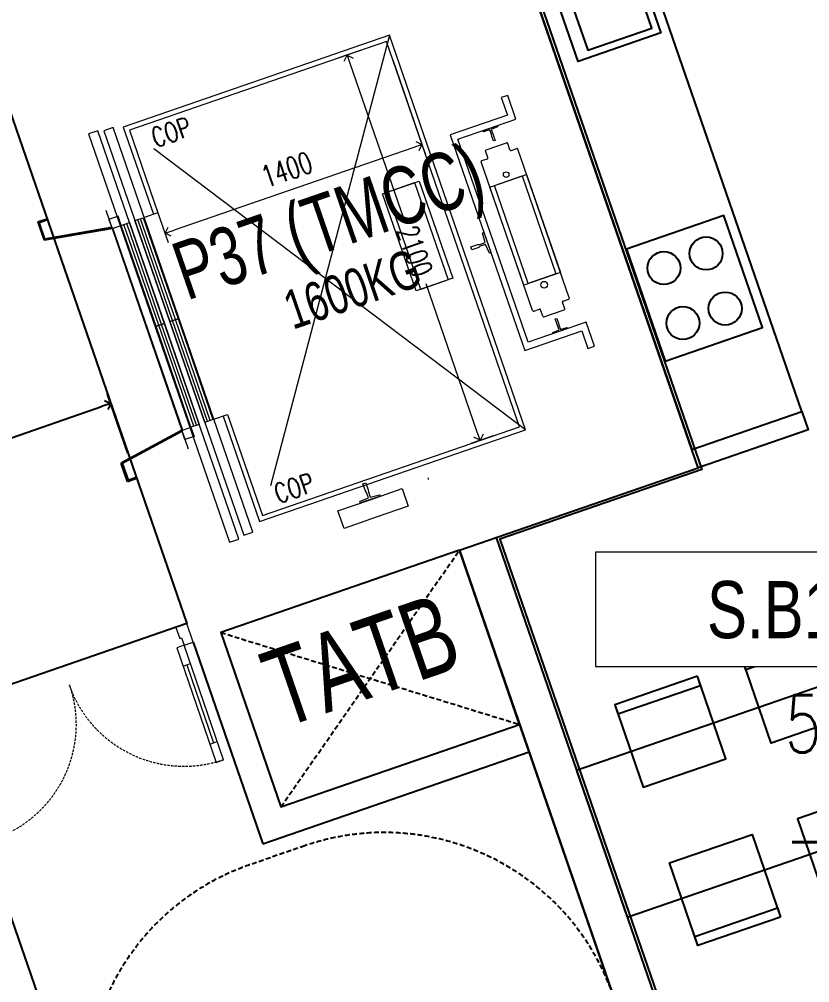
# Model space of a CAD drawing. Header units: millimetres. Extents: x -361699137 to 361252145, y -356478932 to 356523199.
# Drawn here: x 87005 to 91076, y 34015 to 38979 of the extents above; entities that cross this region are included whole.
import ezdxf
from ezdxf.enums import TextEntityAlignment as Align
from ezdxf.xclip import XClip

# ---------------------------------------------------------------- set-up
doc = ezdxf.new("R2010")
doc.units = ezdxf.units.MM
doc.header["$LTSCALE"] = 100
doc.header["$MEASUREMENT"] = 0
doc.header["$XCLIPFRAME"] = 0
doc.set_wipeout_variables(frame=1)
for name, pattern in [('Xref_ST_MBDV Cot vach 30.7.2022$0$ACAD_ISO02W100', [15, 12, -3]), ('Xref_ST_MBDV Cot vach 30.7.2022$0$HIDDEN', [0.375, 0.25, -0.125]), ('Xref_ST_MBDV Cot vach 30.7.2022$0$HIDDEN2', [0.1875, 0.125, -0.0625])]:
    doc.linetypes.add(name, pattern=pattern)
for name, color, linetype in [('A-ANNO-ROOM', 50, 'Continuous'), ('IDEA - dim', 251, 'Continuous'), ('KT-Tuong', 1, 'Continuous'), ('Xref_ST_MBDV Cot vach 30.7.2022$0$IDEA - dim', 251, 'Continuous'), ('Xref_ST_MBDV Cot vach 30.7.2022$0$KT-Khuat', 9, 'Xref_ST_MBDV Cot vach 30.7.2022$0$HIDDEN'), ('Xref_ST_MBDV Cot vach 30.7.2022$0$KT-Net manh', 139, 'Continuous'), ('Xref_ST_MBDV Cot vach 30.7.2022$0$KT-Text', 7, 'Continuous')]:
    doc.layers.add(name, color=color, linetype=linetype)
doc.layers.add('dien tich thong thuy', color=3, linetype='Continuous', plot=False)
for name, color, linetype, lineweight in [('KT-Chuviet', 255, 'Continuous', 15), ('KT-Net thay', 7, 'Continuous', 15), ('KT-Net truc', 18, 'Continuous', 15), ('Xref_ST_MBDV Cot vach 30.7.2022$0$CUA', 37, 'Continuous', 13), ('Xref_ST_MBDV Cot vach 30.7.2022$0$KT-Noi that', 36, 'Continuous', 9)]:
    doc.layers.add(name, color=color, linetype=linetype, lineweight=lineweight)
doc.styles.add('220126_HDN_HBA typical plan$0$211210_HDN_HBA_TYPICAL PLAN CORE OPT 1$0$HBA-Text', font='GOTHIC.TTF')
doc.styles.add('font unicode ccu', font='arial.ttf')
doc.styles.add('ROMANS', font='ROMANS.SHX')
doc.styles.add('Xref_ST_MBDV Cot vach 30.7.2022$0$Arial', font='arial.ttf', dxfattribs={"width": 0.7})
doc.styles.add('Xref_ST_MBDV Cot vach 30.7.2022$0$ROMANS', font='ROMANS.SHX')
doc.styles.add('Xref_ST_MBDV Cot vach 30.7.2022$0$xref.N.Cot vach tang N2$0$DIM', font='vnsimli.shx', dxfattribs={"width": 0.7})
doc.dimstyles.new('Xref_ST_MBDV Cot vach 30.7.2022$0$xref.N.Cot vach tang N2$0$CCU 1-100 A1', dxfattribs={"dimscale": 100, "dimtxt": 2.2, "dimasz": 1, "dimexe": 1, "dimexo": 0, "dimgap": 1, "dimtad": 1, "dimdec": 0, "dimdsep": 46, "dimtxsty": 'Xref_ST_MBDV Cot vach 30.7.2022$0$xref.N.Cot vach tang N2$0$DIM', "dimblk1": 'Xref_ST_MBDV Cot vach 30.7.2022$0$xref.N.Cot vach tang N2$0$_ARCHTICK', "dimblk2": 'Xref_ST_MBDV Cot vach 30.7.2022$0$xref.N.Cot vach tang N2$0$_ARCHTICK', "dimsah": 1, "dimcen": 0, "dimdle": 1, "dimclrd": 256, "dimclre": 256, "dimclrt": 31, "dimadec": 0, "dimazin": 0, "dimtfac": 1, "dimtdec": 0, "dimtix": 1, "dimtmove": 2, "dimatfit": 3, "dimldrblk": 'Xref_ST_MBDV Cot vach 30.7.2022$0$xref.N.Cot vach tang N2$0$_ARCHTICK', "dimfxl": 8, "dimtolj": 1, "dimarcsym": 0})

# ---------------------------------------------------------------- blocks, each defined once
blk = doc.blocks.new('A$C1AAC5519')
at = {"layer": 'A-ANNO-ROOM', "insert": (772.955269176513, 1216.574747113511), "char_height": 600, "attachment_point": 2, "rotation": 50.44882673977027, "style": '220126_HDN_HBA typical plan$0$211210_HDN_HBA_TYPICAL PLAN CORE OPT 1$0$HBA-Text'}
blk.add_mtext_dynamic_manual_height_columns('S.B1.', width=722857412.8743668, gutter_width=9765.624999999996, heights=[0], dxfattribs=at)
blk = doc.blocks.new('A$C418F5BC8')
at = {"layer": 'A-ANNO-ROOM', "insert": (648.1133449638728, 1090.790118377889), "char_height": 600, "attachment_point": 2, "rotation": 50.44882673977027, "style": '220126_HDN_HBA typical plan$0$211210_HDN_HBA_TYPICAL PLAN CORE OPT 1$0$HBA-Text'}
blk.add_mtext_dynamic_manual_height_columns('SL-S', width=722857412.8743668, gutter_width=9765.624999999996, heights=[0], dxfattribs=at)
blk = doc.blocks.new('A$C2A6C5140')
at = {"layer": 'A-ANNO-ROOM', "insert": (731.4497625969816, 1190.0169191678, 0.0003277973379295924), "char_height": 600, "attachment_point": 2, "rotation": 50.44882673977027, "style": '220126_HDN_HBA typical plan$0$211210_HDN_HBA_TYPICAL PLAN CORE OPT 1$0$HBA-Text'}
blk.add_mtext_dynamic_manual_height_columns('2-BR', width=722857412.8743668, gutter_width=9765.624999999996, heights=[0], dxfattribs=at)
blk = doc.blocks.new('A$C5388591E')
at = {"layer": 'A-ANNO-ROOM', "insert": (894.3001998505497, 842.1987865094561, 0.0004622000541105721), "char_height": 600, "attachment_point": 2, "rotation": 1.4064704596368105, "style": '220126_HDN_HBA typical plan$0$211210_HDN_HBA_TYPICAL PLAN CORE OPT 1$0$HBA-Text'}
blk.add_mtext_dynamic_manual_height_columns('3-BR', width=722857412.8743668, gutter_width=9765.624999999996, heights=[0], dxfattribs=at)
blk = doc.blocks.new('A$C21AF0CCA')
at = {"layer": 'A-ANNO-ROOM', "insert": (1197.56892258345, 814.6835720778872), "char_height": 600, "attachment_point": 2, "rotation": 0.10542954816276216, "style": '220126_HDN_HBA typical plan$0$211210_HDN_HBA_TYPICAL PLAN CORE OPT 1$0$HBA-Text'}
blk.add_mtext_dynamic_manual_height_columns('S.B1P.', width=722857412.8743668, gutter_width=9765.624999999996, heights=[0], dxfattribs=at)
blk = doc.blocks.new('ĂERWER')
at = {"layer": 'Xref_ST_MBDV Cot vach 30.7.2022$0$KT-Text', "extrusion": (-4.671320275014947e-09, 1.353032756844808e-08, 1), "style": 'Xref_ST_MBDV Cot vach 30.7.2022$0$Arial', "width": 0.7}
blk.add_text('P37 (TMCC)', height=299.9999999999999, rotation=19.04713795403487, dxfattribs=at).set_placement((-79424.30493565652, 37589.37588948025, 0.0008796127835292976), align=Align.CENTER)
at = {"layer": 'Xref_ST_MBDV Cot vach 30.7.2022$0$KT-Text', "extrusion": (7.272775735635848e-08, 3.960423809863326e-08, 0.9999999999999966), "style": 'Xref_ST_MBDV Cot vach 30.7.2022$0$Arial', "width": 0.7}
blk.add_text('1600KG', height=200, rotation=19.04713795403508, dxfattribs=at).set_placement((-79316.94843840112, 37288.11086610759, -0.0042560829665192), align=Align.CENTER)
blk = doc.blocks.new('Xref_ST_MBDV Cot vach 30.7.2022$0$xref.N.Cot vach tang N2$0$_Open90')
at = {"color": 0, "linetype": 'ByBlock', "lineweight": -2}
for p, q in [((0, 0), (-1, 0)), ((-0.5, 0.5), (0, 0)), ((0, 0), (-0.5, -0.5))]:
    blk.add_line(p, q, dxfattribs=at)
blk = doc.blocks.new('*D352')
at = {"layer": 'Defpoints', "color": 0, "transparency": 16777216}
for p in [(88760.66188610127, 38818.08259816167, -6.460498627752942e-06), (88693.43961838476, 38794.87423601794), (89445.98834718934, 36833.05674595336, -3.229479425215231e-06)]:
    blk.add_point(p, dxfattribs=at)
at = {"layer": 'Xref_ST_MBDV Cot vach 30.7.2022$0$KT-Noi that', "color": 5, "transparency": 16777216}
for p, q in [((88760.66188610127, 38818.08259816167), (88646.17709805255, 38778.55693931023)), ((88709.75691509247, 38747.61171568573), (88983.88749917582, 37953.60137586039)), ((89362.44878279505, 36857.11090415216), (89100.28421569083, 37616.46206415729)), ((89445.98834718934, 36833.05674595336), (89331.50355917054, 36793.53108711224))]:
    blk.add_line(p, q, dxfattribs=at)
at = {"layer": 'Xref_ST_MBDV Cot vach 30.7.2022$0$KT-Noi that', "color": 5, "transparency": 16777216, "xscale": 50, "yscale": 50, "zscale": 50}
for p, rotation in [((88693.43961838476, 38794.87423601794), 109.0471379549137), ((89378.76607950275, 36809.84838381995), 289.0471379549137)]:
    blk.add_blockref('Xref_ST_MBDV Cot vach 30.7.2022$0$xref.N.Cot vach tang N2$0$_Open90', p, dxfattribs=dict(at, rotation=rotation))
at = {"layer": 'Xref_ST_MBDV Cot vach 30.7.2022$0$KT-Noi that', "color": 5, "transparency": 16777216, "insert": (89042.08585742167, 37785.0317200048), "char_height": 110, "attachment_point": 5, "rotation": 289.0471379549137, "style": 'Xref_ST_MBDV Cot vach 30.7.2022$0$xref.N.Cot vach tang N2$0$DIM'}
blk.add_mtext('\\A1;2100', dxfattribs=at)
blk = doc.blocks.new('Xref_ST_MBDV Cot vach 30.7.2022$0$xref.N.Cot vach tang N2$0$_ARCHTICK')
at = {"color": 0, "linetype": 'ByBlock', "const_width": 0.15}
blk.add_lwpolyline([(-0.5, -0.5), (0.5, 0.5)], dxfattribs=at)
blk = doc.blocks.new('*D353')
at = {"layer": 'Defpoints', "color": 0, "transparency": 16777216}
for p in [(88928.5275855777, 38770.24584381995, -3.23024931387647e-06), (87686.76349980444, 38077.04893436041), (87755.86069473192, 37876.91115179524)]:
    blk.add_point(p, dxfattribs=at)
at = {"layer": 'Xref_ST_MBDV Cot vach 30.7.2022$0$KT-Noi that', "color": 5, "transparency": 16777216}
for p, q in [((88928.5275855777, 38770.24584381995), (89095.52856075125, 38286.53293922909)), ((89031.94874371242, 38317.47816285587), (87803.12321506471, 37893.22844850125)), ((87686.76349980444, 38077.04893436041), (87772.17799143794, 37829.64863146244))]:
    blk.add_line(p, q, dxfattribs=at)
for p, xscale, yscale, zscale, rotation in [((89079.21126404523, 38333.79545956189), 50, 50, 50, 19.04713795285594), ((87755.86069473192, 37876.91115179524), 50.00000000000001, 50.00000000000001, 50.00000000000001, 199.0471379528559)]:
    blk.add_blockref('Xref_ST_MBDV Cot vach 30.7.2022$0$xref.N.Cot vach tang N2$0$_Open90', p, dxfattribs=dict(at, xscale=xscale, yscale=yscale, zscale=zscale, rotation=rotation))
at = {"layer": 'Xref_ST_MBDV Cot vach 30.7.2022$0$KT-Noi that', "color": 5, "transparency": 16777216, "insert": (88383.26965630596, 38204.60459837743), "char_height": 110, "attachment_point": 5, "rotation": 19.04713795285595, "style": 'Xref_ST_MBDV Cot vach 30.7.2022$0$xref.N.Cot vach tang N2$0$DIM'}
blk.add_mtext('\\A1;1400', dxfattribs=at)
blk = doc.blocks.new('*U168')
for p, q in [((-1260.000000000004, 525.000000000002), (-1300.000000000004, 525.000000000002)), ((-1280.000000000004, 100.0000000000002), (-1280.000000000004, 525.000000000002)), ((-90.00000000000001, 525.0000000000018), (-50.00000000000001, 525.0000000000018)), ((-70, 100), (-70.00000000000001, 525.0000000000018)), ((-1260.000000000004, 100.0000000000002), (-1300.000000000004, 100.0000000000002)), ((-90, 100), (-50, 100))]:
    blk.add_line(p, q)
for points in [[(-1300.000000000004, 1.776356839400256e-13), (-1260.000000000004, 1.776356839400256e-13), (-1260.000000000004, 625.000000000002), (-1300.000000000004, 625.000000000002)], [(-50, 0), (-90, 0), (-90.00000000000001, 625.0000000000018), (-49.99999999999979, 625.0000000000018)], [(-1350.000000000004, -99.99999998255878), (-1290.000000000004, -99.99999998255875), (-1290.000000000004, -39.99999999999982), (-1300.000000000004, -39.99999999999982), (-1300.000000000004, 1.776356839400256e-13), (-1350.000000000004, 2.060573933704296e-13)], [(0, -99.99999998255892), (-60, -99.99999998255889), (-60, -40), (-50, -40), (-50, 0), (0, 0)]]:
    blk.add_lwpolyline(points, close=True)
at = {"linetype": 'Xref_ST_MBDV Cot vach 30.7.2022$0$HIDDEN2'}
for centre, radius, start, end in [((-1300.000000001013, -1.091216006443577e-09), 625.00000000124, 7.016709298534867e-15, 89.99996073224838), ((-49.99999999983451, -2.645705876602741e-10), 625.000000000419, 90.00003926775162, 180)]:
    blk.add_arc(centre, radius, start, end, dxfattribs=at)
blk = doc.blocks.new('*D354')
at = {"layer": 'Defpoints', "color": 5, "transparency": 16777216}
for p, q in [((87565.11074702627, 36744.08396371321), (87460.46284992922, 37047.19320129821)), ((84782.81648774982, 36069.84476869042), (87429.51762630371, 36983.61338425878)), ((84823.88456779186, 35797.68075477605), (84719.2366707104, 36100.78999231591))]:
    blk.add_line(p, q, dxfattribs=at)
at = {"layer": 'Defpoints', "color": 0, "transparency": 16777216}
for p in [(87476.78014663619, 36999.93068096575), (87565.11074702627, 36744.08396371321), (84823.88456779186, 35797.68075477605)]:
    blk.add_point(p, dxfattribs=at)
at = {"layer": 'Defpoints', "color": 5, "transparency": 16777216}
for p, xscale, yscale, zscale, rotation in [((87476.78014663619, 36999.93068096575), 50.00000000000001, 50.00000000000001, 50.00000000000001, 19.04713795401963), ((84735.55396741736, 36053.52747198345), 50, 50, 50, 199.0471379540196)]:
    blk.add_blockref('Xref_ST_MBDV Cot vach 30.7.2022$0$xref.N.Cot vach tang N2$0$_Open90', p, dxfattribs=dict(at, xscale=xscale, yscale=yscale, zscale=zscale, rotation=rotation))
at = {"layer": 'Defpoints', "color": 5, "transparency": 16777216, "insert": (86071.90073394212, 36625.98036917277), "char_height": 110, "attachment_point": 5, "rotation": 19.047137954019643, "style": 'Xref_ST_MBDV Cot vach 30.7.2022$0$xref.N.Cot vach tang N2$0$DIM'}
blk.add_mtext('\\A1;2900', dxfattribs=at)
blk = doc.blocks.new('*U204')
at = {"ltscale": 5}
blk.add_lwpolyline([(305, -530), (305, -1.13686837721616e-13), (-305, 0), (-305, -530)], close=True, dxfattribs=at)
for centre in [(-150, -150), (150, -150.0000000000001), (-150, -380), (150, -380)]:
    blk.add_circle(centre, 85, dxfattribs=at)
blk = doc.blocks.new('*U205')
at = {"ltscale": 5}
for points in [[(-300, -450), (300, -450), (300, 0), (-300, 0)], [(-15, -20), (15, -20), (15, -270), (-15, -270)], [(-261, -65), (261, -65), (261, -415), (-261, -415)]]:
    blk.add_lwpolyline(points, close=True, dxfattribs=at)
blk = doc.blocks.new('13')
at = {"color": 1}
blk.add_lwpolyline([(-3199.999999999622, 199.9999999996799), (-3199.999999999622, -1100.000000002045), (1.236912794411182e-09, -1100.000000002037)], dxfattribs=at)
at = {"layer": 'IDEA - dim'}
blk.add_lwpolyline([(-5270.000000000204, -4.634785000234842e-09), (-5269.999999999287, -1640.000000000902, 0.414213562373095), (-5209.999999998356, -1699.999999997184), (-4529.999999998341, -1699.999999999047, 0.414213562373095), (-4469.999999998341, -1640.000000000924), (-4469.999999999272, -2.735760062932968e-09)], format="xyb", close=True, dxfattribs=at)
for points in [[(-5526.36590612281, -746.6291622659191), (-5526.36590612281, -296.62916226589), (-5076.365906123276, -296.6291622640347), (-5076.365906123276, -746.6291622659191)], [(-5526.36590612281, -746.6291622659191), (-5526.36590612281, -296.62916226589), (-5476.365906123741, -296.6291622658973), (-5476.365906123276, -746.62916226776)], [(-4213.634093875735, -746.6291622658609), (-4213.6340938762, -296.6291622658609), (-4663.634093875269, -296.6291622640347), (-4663.634093874804, -746.6291622640056)], [(-4213.634093875735, -746.6291622658609), (-4213.6340938762, -296.6291622658609), (-4263.634093876215, -296.6291622658973), (-4263.634093875728, -746.6291622659046)], [(-5526.365906122344, -993.3708926280815), (-5526.365906122344, -1443.3708926299), (-5076.365906122344, -1443.370892628074), (-5076.36590612281, -993.3708926280742)], [(-4213.634093875728, -993.3708926280742), (-4213.634093875284, -1443.370892629966), (-4663.634093874338, -1443.370892628052), (-4663.634093874804, -993.3708926280378)], [(-4213.634093875728, -993.3708926280742), (-4213.634093875284, -1443.370892629966), (-4263.634093875255, -1443.370892629937), (-4263.634093875269, -993.3708926299514)], [(-3099.999999999607, -1100.000000003885), (-3099.999999999156, -1700.000000002037), (-3199.999999998676, -1700.000000002059), (-3199.999999999622, -1100.000000002045)], [(-169.9999999989668, -1100.000000002015), (-3099.999999999141, -1100.000000000175), (-3099.999999999156, -1700.000000002037), (-169.9999999989668, -1700.0000000039)]]:
    blk.add_lwpolyline(points, close=True, dxfattribs=at)
at = {"layer": 'KT-Tuong'}
blk.add_lwpolyline([(-3200.000000000902, -2.10275175049901e-09), (-6600.000000000364, -5.391484592109919e-09), (-6600, 199.9999999946667), (-3199.999999999622, 199.9999999996799)], dxfattribs=at)
at = {"layer": 'IDEA - dim', "extrusion": (0, 0, -1), "xscale": -0.9999999999999999, "zscale": -0.9999999999999999, "rotation": 180}
blk.add_blockref('*U204', (2319.999999998501, -1650.000000005777), dxfattribs=at)
at = {"layer": 'IDEA - dim', "xscale": -0.9999999999999998}
blk.add_blockref('*U205', (-719.9999999989523, -1200.000000002045), dxfattribs=at)
blk = doc.blocks.new('TAG CAO DO SAN')
blk.add_wipeout([(1526701.778855525, -266095.22987594287), (1527644.6359120198, -266095.22987594287), (1527644.6359120198, -266330.944140067), (1526701.778855525, -266330.944140067)]).dxf.layer = 'KT-Net thay'
at = {"layer": 'KT-Net thay', "flags": 128}
blk.add_lwpolyline([(1526701.778855525, -266095.2298759429), (1526701.778855525, -266330.9441400666), (1527644.63591202, -266330.9441400666), (1527644.63591202, -266095.2298759429)], close=True, dxfattribs=at)
blk.add_lwpolyline([(1526701.778855525, -266330.9441400666), (1527644.63591202, -266330.9441400666)], dxfattribs=at)
at = {"layer": 'KT-Chuviet', "color": 31, "style": 'font unicode ccu', "width": 0.75}
blk.add_attdef('TÊNPHÒNG', text='', height=117.85713, dxfattribs=at).set_placement((1527175.308820772, -266213.4467624734), align=Align.MIDDLE_CENTER)

msp = doc.modelspace()

# ---------------------------------------------------------------- linework, layer by layer
at = {"layer": 'Defpoints', "elevation": -1.275855555024299e-05}
for points in [[(84180.89013391401, 37660.0932640573), (86922.11631314835, 38606.49647305039), (87868.51952215805, 35865.27029360592), (86592.43147322739, 35424.70328254643), (86298.72013246416, 36275.42864866514), (84833.58200219681, 35769.59245076054)], [(88352.97031401517, 34921.7092568576), (89581.79584265829, 35345.95897123858), (89271.76720525033, 36243.94685748435), (88042.94167660721, 35819.6971431034)]]:
    msp.add_lwpolyline(points, close=True, dxfattribs=at)
at = {"layer": 'dien tich thong thuy', "elevation": -1.275851253765035e-05}
msp.add_lwpolyline([(95188.48334214115, 37154.706165695), (94454.20499033883, 39281.51958065974), (94345.50119357137, 39243.98979823352), (93746.65640443511, 40978.52429443754), (91133.0390300373, 40076.17778657326), (90216.14613559173, 39759.6222304463), (89530.83959054318, 39523.02142812093), (90519.66777059366, 36658.91269701345), (89479.89231351059, 36299.93216609939), (90579.62055945006, 33114.60502576545), (90768.70870763209, 33179.68563013385), (91682.496690078, 30533.00630184154), (94182.68414441508, 31396.19134207401), (94305.56669728184, 31438.61631350223), (96758.49150254234, 32285.48401259114), (95355.1336336094, 36350.26453866516), (95463.89965884795, 36387.614073585), (95197.93584620632, 37157.96962503586)], close=True, dxfattribs=at)
at = {"layer": 'Xref_ST_MBDV Cot vach 30.7.2022$0$IDEA - dim', "color": 1}
for p, q in [((87901.15411561038, 35770.74525301269, -1.275855555024299e-05), (88260.13464313839, 34730.96980574093, -1.275855555024299e-05)), ((88260.13464313839, 34730.96980574093, -1.275855555024299e-05), (89630.74773277799, 35204.17141022574, -1.275855555024299e-05))]:
    msp.add_line(p, q, dxfattribs=at)
at = {"layer": 'Xref_ST_MBDV Cot vach 30.7.2022$0$IDEA - dim', "color": 1, "elevation": -1.275855555024299e-05}
for points in [[(89460.81728658089, 36309.21604431025), (90570.39346260729, 33095.36466173074)], [(88459.36077688541, 29404.35653389312), (86190.75980106706, 28621.12629202113), (86256.02898788461, 28432.07621072023), (91360.38118366801, 30194.34425496659), (91295.1119968438, 30383.3943362982), (88648.41085822272, 29469.62572072225), (86298.72013246414, 36275.42864866514), (84833.58200219681, 35769.59245076048)], [(89271.76720525033, 36243.94685748435), (91295.11199683306, 30383.39433629499)], [(88042.94167660637, 35819.69714313198), (88352.97031401511, 34921.7092568576), (89581.79584266021, 35345.95897122473)]]:
    msp.add_lwpolyline(points, dxfattribs=at)
at = {"layer": 'Xref_ST_MBDV Cot vach 30.7.2022$0$KT-Khuat', "linetype": 'Xref_ST_MBDV Cot vach 30.7.2022$0$HIDDEN'}
for p, q in [((88352.97031401514, 34921.7092568576, -1.275855555024299e-05), (89271.76720525033, 36243.94685748435, -1.275855555024299e-05)), ((88042.9416766064, 35819.69714313198, -1.275855555024299e-05), (89581.79584266021, 35345.95897122473, -1.275855555024299e-05))]:
    msp.add_line(p, q, dxfattribs=at)
at = {"layer": 'Xref_ST_MBDV Cot vach 30.7.2022$0$KT-Net manh'}
for p, q in [((87101.00162649759, 37935.14934756033, -1.27588187394113e-05), (87133.57313170585, 37840.8070398393, -1.275882237337995e-05)), ((87483.08548952448, 37900.93740945918, -1.275881873942518e-05), (87133.57313170585, 37840.8070398393, -1.275894688348822e-05)), ((87481.39947464417, 37905.8208968401, -1.275881938150989e-05), (87137.03775601486, 37846.09303326686, -1.275892935525678e-05)), ((87842.06601709094, 36861.16196214946, -1.275881873942518e-05), (87529.90309025785, 36692.85017786335, -1.275894688348822e-05)), ((87843.75203197128, 36856.27847476854, -1.275881938150989e-05), (87535.8909700153, 36690.82764377727, -1.275892935525678e-05)), ((87562.47459546624, 36598.50787014232, -1.27588187394113e-05), (87529.90309025785, 36692.85017786335, -1.275882237337995e-05))]:
    msp.add_line(p, q, dxfattribs=at)
at = {"layer": 'Xref_ST_MBDV Cot vach 30.7.2022$0$KT-Net manh', "elevation": -1.275881873942518e-05}
for points in [[(87101.00162649759, 37935.14934756033), (87148.26414682988, 37951.46664426793)], [(87137.03775601486, 37846.09303326686), (87107.35960820156, 37932.05482519788), (87149.89587650062, 37946.74039223473)], [(87535.8909700153, 36690.82764377727), (87565.5691178287, 36604.86585184632), (87608.10538612776, 36619.55141888311)], [(87562.47459546624, 36598.50787014232), (87609.73711579853, 36614.82516684991)]]:
    msp.add_lwpolyline(points, dxfattribs=at)
at = {"layer": 'Xref_ST_MBDV Cot vach 30.7.2022$0$KT-Net manh', "linetype": 'Xref_ST_MBDV Cot vach 30.7.2022$0$HIDDEN', "elevation": -1.266468591146383e-05}
msp.add_lwpolyline([(90064.7878251943, 33946.98836938621, 0.4141313066799707), (88475.55495813547, 34720.70960802346), (88191.45465641867, 34622.62451047054, 0.4141313427087546), (87418.08668656123, 33033.21975383919, 1.000029217103996)], format="xyb", dxfattribs=at)
at = {"layer": 'Xref_ST_MBDV Cot vach 30.7.2022$0$KT-Noi that', "linetype": 'Continuous', "ltscale": 2}
for p, q in [((88911.36560397643, 38896.56079300461, -1.598906805330169e-05), (87540.7525143352, 38423.35918850181, -1.599296932058889e-05)), ((88895.8929921637, 38864.7708844849, -1.598906805330169e-05), (87572.54242285491, 38407.88657668905, -1.598906805330169e-05)), ((89581.21945385817, 36879.74503052022, -1.275881873942518e-05), (88895.8929921637, 38864.7708844849, -1.598906805330165e-05)), ((89613.00936237788, 36864.27241870752, -1.275881873942518e-05), (88911.36560397643, 38896.56079300461, -1.598906805330165e-05)), ((87540.7525143352, 38423.35918850181, -1.616852634851651e-05), (87695.76683305223, 37974.36524534199, -1.275881873942518e-05)), ((89390.99324308491, 38404.38912417777, -1.275881873942518e-05), (89468.97640163348, 38431.31266374435, -1.275881873942518e-05)), ((89468.57135122169, 38424.82529646912, -1.275881873942518e-05), (89436.20554804408, 38411.3236378796, -1.275881873942518e-05)), ((89468.97640163348, 38431.31266374435, -1.275881873942518e-05), (89468.57135122169, 38424.82529646912, -1.275881873942518e-05)), ((87409.7113131178, 38404.56547722835, -1.275881873942518e-05), (87362.44879278536, 38388.24818052133, -1.275881873942518e-05)), ((87362.44879278536, 38388.24818052133, -1.275881873942518e-05), (88088.56849624684, 36285.06602572705, -1.275881873942518e-05)), ((88135.83101657928, 36301.38332243406, -1.275881873942518e-05), (87409.7113131178, 38404.56547722835, -1.275881873942518e-05)), ((87572.54242285491, 38407.88657668905, -1.598906805330169e-05), (87719.39809321843, 37982.52389369547, -1.275881873942518e-05)), ((89395.31444470638, 38399.53348657329, -1.275881873942518e-05), (89390.99324308491, 38404.38912417777, -1.275881873942518e-05)), ((89429.11616999422, 38408.87604337352, -1.275881873942518e-05), (89395.31444470638, 38399.53348657329, -1.275881873942518e-05)), ((89437.16059727078, 38385.57562084965, -1.275881873942518e-05), (89429.11616999422, 38408.87604337352, -1.275881873942518e-05)), ((89436.20554804408, 38411.3236378796, -1.275881873942518e-05), (89444.24997532064, 38388.02321535567, -1.275881873942518e-05)), ((89439.71511880717, 38375.87835733252, -1.275881873942518e-05), (89437.16059727078, 38385.57562084965, -1.275881873942518e-05)), ((89448.00430553434, 38351.86899700368, -1.275881873942518e-05), (89439.71511880717, 38375.87835733252, -1.275881873942518e-05)), ((89444.24997532064, 38388.02321535567, -1.275881873942518e-05), (89447.74974726369, 38378.65229777273, -1.275881873942518e-05)), ((89447.74974726369, 38378.65229777273, -1.275881873942518e-05), (89456.51155919417, 38354.80611041092, -1.275881873942518e-05)), ((89409.92768605675, 38306.21174011551, -1.275881873942518e-05), (89514.64630710582, 38342.36564808615, -1.275881873942518e-05)), ((89456.51155919417, 38354.80611041092, -1.275881873942518e-05), (89448.00430553434, 38351.86899700368, -1.275881873942518e-05)), ((89532.21452799272, 38305.59985240098, -1.275881873942518e-05), (89520.50582304438, 38339.51373627668, -1.275881873942518e-05)), ((89418.78447919588, 38266.43834030107, -1.275881873942518e-05), (89407.07577424742, 38300.35222417719, -1.275881873942518e-05)), ((89538.07404393099, 38302.74794059168, -1.275881873942518e-05), (89567.17263349549, 38312.79417418785, -1.275881873942518e-05)), ((89837.74211417123, 37543.21844185001, -1.275881873942518e-05), (89573.03214943358, 38309.94226237861, -1.275881873942518e-05)), ((89648.69203284151, 37477.94925502167, -1.275881873942518e-05), (89383.98206810367, 38244.67307555085, -1.275881873942518e-05)), ((89386.8339799127, 38250.53259148859, -1.275881873942518e-05), (89415.9325673867, 38260.57882436298, -1.275881873942518e-05)), ((89428.87630534188, 38114.63837164376, -1.275881873942518e-05), (89617.92638667168, 38179.90755847181, -1.275881873942518e-05)), ((89452.50756550809, 38122.79701999729, -1.275881873942518e-05), (89594.29512650547, 38171.74891011827, -1.275881873942518e-05)), ((89594.29512650547, 38171.74891011827, -1.275881873942518e-05), (89768.56385533621, 37666.98519296767, -1.275881873942518e-05)), ((89617.92638667168, 38179.90755847181, -1.275881873942518e-05), (89792.19511550244, 37675.14384132114, -1.275881873942518e-05)), ((88875.8133919286, 38080.26670370784, -1.275881873942518e-05), (89064.86347325843, 38145.53589053583, -1.275881873942518e-05)), ((88899.44465209484, 38088.42535206131, -1.275881873942518e-05), (89041.2322130922, 38137.37724218229, -1.275881873942518e-05)), ((89041.2322130922, 38137.37724218229, -1.275881873942518e-05), (89214.1955581864, 37636.39452665826, -1.275881873942518e-05)), ((89064.86347325843, 38145.53589053583, -1.275881873942518e-05), (89237.82681835261, 37644.5531750118, -1.275881873942518e-05)), ((89626.77629433885, 37618.03330284663, -1.275881873942518e-05), (89452.50756550809, 38122.79701999729, -1.275881873942518e-05)), ((89048.77673702278, 37579.2839881838, -1.275881873942518e-05), (88875.8133919286, 38080.26670370784, -1.275881873942518e-05)), ((89072.40799718902, 37587.44263653728, -1.275881873942518e-05), (88899.44465209484, 38088.42535206131, -1.275881873942518e-05)), ((89603.14503417262, 37609.87465449315, -1.275881873942518e-05), (89428.87630534188, 38114.63837164376, -1.275881873942518e-05)), ((87450.4508961235, 37995.46245012854, -1.275881873942518e-05), (87874.7006104914, 36766.6369214798, -1.275881873942518e-05)), ((87719.39809321843, 37982.52389369547, -1.275881873942518e-05), (87648.50431271973, 37958.04794863498, -1.275881873942518e-05)), ((87514.03071316246, 37964.51722650279, -1.275881873942518e-05), (87466.76819282999, 37948.19992979584, -1.275881873942518e-05)), ((87466.76819282999, 37948.19992979584, -1.275881873942518e-05), (87483.085489537, 37900.93740946337, -1.275881873942518e-05)), ((87530.34800986944, 37917.25470617038, -1.275881873942518e-05), (87514.03071316246, 37964.51722650279, -1.275881873942518e-05)), ((87483.085489537, 37900.93740946337, -1.275881873942518e-05), (87530.34800986944, 37917.25470617038, -1.275881873942518e-05)), ((87846.79227114336, 36862.79369251718, -1.275881873942518e-05), (87487.8117435894, 37902.5691398312, -1.275881873942518e-05)), ((89391.41152039527, 37876.89556967301, -1.275881873942518e-05), (89398.1576588131, 37881.86946316276, -1.275881873942518e-05)), ((89403.78464250859, 37828.8002908073, -1.275881873942518e-05), (89391.41152039527, 37876.89556967301, -1.275881873942518e-05)), ((89398.1576588131, 37881.86946316276, -1.275881873942518e-05), (89435.36109530505, 37774.11091680478, -1.275881873942518e-05)), ((89376.37238071578, 37819.33625871726, -1.275881873942518e-05), (89403.78464250859, 37828.8002908073, -1.275881873942518e-05)), ((89330.02132339419, 37806.5074050985, -1.275881873942518e-05), (89365.94083884686, 37818.90855059584, -1.275881873942518e-05)), ((89335.24285834043, 37791.38339859215, -1.275881873942518e-05), (89330.02132339419, 37806.5074050985, -1.275881873942518e-05)), ((89371.1623737931, 37803.78454408943, -1.275881873942518e-05), (89335.24285834043, 37791.38339859215, -1.275881873942518e-05)), ((89365.94083884686, 37818.90855059584, -1.275881873942518e-05), (89376.37238071578, 37819.33625871726, -1.275881873942518e-05)), ((89379.63584005718, 37809.88375465074, -1.275881873942518e-05), (89371.1623737931, 37803.78454408943, -1.275881873942518e-05)), ((89407.04810184998, 37819.34778674084, -1.275881873942518e-05), (89379.63584005718, 37809.88375465074, -1.275881873942518e-05)), ((89426.98322721651, 37773.86327534824, -1.275881873942518e-05), (89407.04810184998, 37819.34778674084, -1.275881873942518e-05)), ((89435.36109530505, 37774.11091680478, -1.275881873942518e-05), (89426.98322721651, 37773.86327534824, -1.275881873942518e-05)), ((89792.19511550244, 37675.14384132114, -1.275881873942518e-05), (89603.14503417262, 37609.87465449315, -1.275881873942518e-05)), ((89237.82681835261, 37644.5531750118, -1.275881873942518e-05), (89048.77673702278, 37579.2839881838, -1.275881873942518e-05)), ((89214.1955581864, 37636.39452665826, -1.275881873942518e-05), (89072.40799718902, 37587.44263653728, -1.275881873942518e-05)), ((89768.56385533621, 37666.98519296767, -1.275881873942518e-05), (89626.77629433885, 37618.03330284663, -1.275881873942518e-05)), ((89805.79161279781, 37527.31269231535, -1.275881873942518e-05), (89834.89020236167, 37537.35892591122, -1.275881873942518e-05)), ((89654.55154877978, 37475.09734321237, -1.275881873942518e-05), (89683.65013625294, 37485.14357608647, -1.275881873942518e-05)), ((89701.04297053987, 37448.88578199621, -1.275881873942518e-05), (89689.50965219161, 37482.291664277, -1.275881873942518e-05)), ((89706.902486478, 37446.03387018704, -1.275881873942518e-05), (89811.62110752704, 37482.18777815768, -1.275881873942518e-05)), ((89814.4730193366, 37488.04729409641, -1.275881873942518e-05), (89802.93970098846, 37521.4531763769, -1.275881873942518e-05)), ((89764.55986165012, 37434.97610255404, -1.275881873942518e-05), (89773.06711530998, 37437.91321596128, -1.275881873942518e-05)), ((89773.3216735806, 37411.12991519217, -1.275881873942518e-05), (89764.55986165012, 37434.97610255404, -1.275881873942518e-05)), ((89773.06711530998, 37437.91321596128, -1.275881873942518e-05), (89781.35630203712, 37413.90385563244, -1.275881873942518e-05)), ((89830.07817775938, 37385.39308878712, -1.275881873942518e-05), (89752.09501921081, 37358.46954922055, -1.275881873942518e-05)), ((89752.5000696226, 37364.95691649584, -1.275881873942518e-05), (89784.86587280022, 37378.4585750853, -1.275881873942518e-05)), ((89776.82144552366, 37401.75899760929, -1.275881873942518e-05), (89773.3216735806, 37411.12991519217, -1.275881873942518e-05)), ((89784.86587280022, 37378.4585750853, -1.275881873942518e-05), (89776.82144552366, 37401.75899760929, -1.275881873942518e-05)), ((89781.35630203712, 37413.90385563244, -1.275881873942518e-05), (89783.91082357352, 37404.20659211531, -1.275881873942518e-05)), ((89783.91082357352, 37404.20659211531, -1.275881873942518e-05), (89791.95525085008, 37380.90616959138, -1.275881873942518e-05)), ((89791.95525085008, 37380.90616959138, -1.275881873942518e-05), (89825.75697613791, 37390.24872639167, -1.275881873942518e-05)), ((89825.75697613791, 37390.24872639167, -1.275881873942518e-05), (89830.07817775938, 37385.39308878712, -1.275881873942518e-05)), ((89752.09501921081, 37358.46954922055, -1.275881873942518e-05), (89752.5000696226, 37364.95691649584, -1.275881873942518e-05)), ((88007.48484027373, 36918.27250132096, -1.275881873942518e-05), (88078.3786207724, 36942.74844638145, -1.275881873942518e-05)), ((88054.7473606062, 36934.58979802797, -1.272945460098112e-05), (88242.39627273667, 36391.07081420472, -1.272945460098112e-05)), ((88078.3786207724, 36942.74844638145, -1.275881873942518e-05), (88257.86888454937, 36422.86072272444, -1.275881873942518e-05)), ((88257.86888454937, 36422.86072272444, -1.275881873942518e-05), (89581.21945385817, 36879.74503052022, -1.275881873942518e-05)), ((87842.06601709097, 36861.16196214934, -1.275881873942518e-05), (87889.32853742344, 36877.47925885636, -1.275881873942518e-05)), ((87858.38331379798, 36813.89944181687, -1.275881873942518e-05), (87842.06601709097, 36861.16196214934, -1.275881873942518e-05)), ((87905.64583413042, 36830.21673852389, -1.275881873942518e-05), (87858.38331379798, 36813.89944181687, -1.275881873942518e-05)), ((87889.32853742344, 36877.47925885636, -1.275881873942518e-05), (87905.64583413042, 36830.21673852389, -1.275881873942518e-05)), ((88242.39627273667, 36391.07081420472, -1.272945460098109e-05), (89613.00936237788, 36864.27241870752, -1.275881873942512e-05)), ((88775.08979397659, 36585.5614628976, -1.275881873942518e-05), (88790.21380048296, 36590.78299784384, -1.275881873942518e-05)), ((88787.4909394739, 36549.64194744496, -1.275881873942518e-05), (88775.08979397659, 36585.5614628976, -1.275881873942518e-05)), ((88790.21380048296, 36590.78299784384, -1.275881873942518e-05), (88802.61494598027, 36554.8634823912, -1.275881873942518e-05)), ((89112.28621468261, 36607.8229512356, -1.275881873942518e-05), (89112.03857322612, 36616.20081932415, -1.275881873942518e-05)), ((88793.59015003523, 36541.16848118088, -1.275881873942518e-05), (88787.4909394739, 36549.64194744496, -1.275881873942518e-05)), ((88803.0541821253, 36513.75621938807, -1.275881873942518e-05), (88793.59015003523, 36541.16848118088, -1.275881873942518e-05)), ((88802.61494598027, 36554.8634823912, -1.275881873942518e-05), (88803.04265410172, 36544.43194052231, -1.275881873942518e-05)), ((88803.04265410172, 36544.43194052231, -1.275881873942518e-05), (88812.50668619179, 36517.01967872944, -1.275881873942518e-05)), ((88757.56967073273, 36493.82109402152, -1.275881873942518e-05), (88803.0541821253, 36513.75621938807, -1.275881873942518e-05)), ((88865.57585854722, 36522.64666242493, -1.275881873942518e-05), (88757.81731218922, 36485.44322593298, -1.275881873942518e-05)), ((88812.50668619179, 36517.01967872944, -1.275881873942518e-05), (88860.60196505747, 36529.39280084279, -1.275881873942518e-05)), ((88860.60196505747, 36529.39280084279, -1.275881873942518e-05), (88865.57585854722, 36522.64666242493, -1.275881873942518e-05)), ((88088.56849624684, 36285.06602572705, -1.275881873942518e-05), (88135.83101657928, 36301.38332243406, -1.275881873942518e-05))]:
    msp.add_line(p, q, dxfattribs=at)
at = {"layer": 'Xref_ST_MBDV Cot vach 30.7.2022$0$KT-Noi that', "linetype": 'Xref_ST_MBDV Cot vach 30.7.2022$0$ACAD_ISO02W100', "ltscale": 2}
for p, q in [((88911.36560397643, 38896.56079300461, -1.598906805330165e-05), (88257.86888454937, 36422.86072272444, -1.275881873942518e-05)), ((89613.00936237788, 36864.27241870752, -1.275881873942518e-05), (87572.54242285491, 38407.88657668905, -1.598906805330165e-05))]:
    msp.add_line(p, q, dxfattribs=at)
at = {"layer": 'Xref_ST_MBDV Cot vach 30.7.2022$0$KT-Noi that', "linetype": 'Continuous', "ltscale": 2, "elevation": -1.275881873942518e-05}
for points in [[(89416.75937705908, 37827.99018998377), (89608.73237281693, 37271.94663827241), (89902.70524928482, 37373.44022378998), (89933.7081130281, 37283.64143515829), (89966.79187726082, 37295.0635428532), (89924.36690582264, 37417.94609571758), (89625.66777732152, 37314.82078052932), (89445.11688925857, 37837.78056800799), (89264.56600119562, 38360.74035548655), (89563.26512969674, 38463.86567067486), (89520.84015825852, 38586.74822353924), (89487.7563940258, 38575.32611584433), (89518.75925776911, 38485.52732721265), (89224.78638130122, 38384.03374169514), (89416.75937705908, 37827.99018998377)], [(88208.18758976982, 36336.94350123176), (87488.59480499114, 38421.22064789306), (87441.3322846587, 38404.90335118605), (88160.92506943735, 36320.62620452474)], [(87530.34800986944, 37917.25470617038), (87572.88428018782, 37931.94027390381), (87752.37454396479, 37412.05255024679), (87709.83827364644, 37397.36698251337)], [(87601.24179238729, 37941.73065192797), (87643.7780606865, 37956.4162189643), (87823.2683244635, 37436.52849530728), (87780.73205616428, 37421.84292827095)], [(87780.73205616428, 37421.84292827095), (87823.2683244635, 37436.52849530728), (88002.75858824047, 36916.64077165027), (87960.22231994128, 36901.95520461394)], [(87709.83827364644, 37397.36698251337), (87752.37454396479, 37412.05255024679), (87931.86480774179, 36892.16482658978), (87889.32853742344, 36877.47925885636)], [(88811.69658536823, 36504.04494417898), (88977.11540653183, 36561.15548265344), (89008.44461619463, 36470.41144366093), (88843.02579503103, 36413.30090518641), (88677.60697386744, 36356.19036671195), (88646.27776420464, 36446.93440570447), (88811.69658536823, 36504.04494417898)]]:
    msp.add_lwpolyline(points, close=True, dxfattribs=at)
for points in [[(87724.01703176532, 37402.26217222257), (87544.52676798833, 37922.14989587959)], [(87738.19578786507, 37407.15736123468), (87558.70552408807, 37927.0450848917)], [(87794.910812264, 37426.73811728306), (87615.42054848703, 37946.62584094008)], [(87809.08956836375, 37431.63330629517), (87629.59930458675, 37951.52102995219)], [(87974.401076041, 36906.85039362605), (87794.910812264, 37426.73811728306)], [(87988.57983214075, 36911.74558263816), (87809.08956836375, 37431.63330629517)], [(87903.50729554232, 36882.37444856556), (87724.01703176532, 37402.26217222257)], [(87917.68605164207, 36887.26963757767), (87738.19578786507, 37407.15736123468)]]:
    msp.add_lwpolyline(points, dxfattribs=at)
at = {"layer": 'Xref_ST_MBDV Cot vach 30.7.2022$0$KT-Noi that', "linetype": 'Continuous', "ltscale": 2}
for centre, radius in [((89512.63193018017, 38178.46622847722, -1.275881873942518e-05), 14.5), ((89708.43949066415, 37611.31598448774, -1.275881873942518e-05), 17.5)]:
    msp.add_circle(centre, radius, dxfattribs=at)
for centre, radius, start, end in [((89516.1501091704, 38338.00993421217, -1.275881873942518e-05), 4.608000000157357, 19.04713795426445, 109.0471379531515), ((89411.43148812123, 38301.8560262417, -1.275881873942518e-05), 4.607999999978259, 109.0471379531515, 199.0471379542644), ((89536.5702418665, 38307.10365446543, -1.275881873942518e-05), 4.607999999930221, 199.0471379542644, 289.0471379531515), ((89568.67643555994, 38308.43846031421, -1.275881873942518e-05), 4.607999999791003, 19.04713795426445, 109.0471379531515), ((89388.33778197707, 38246.17687761519, -1.275881873942518e-05), 4.607999999520398, 109.0471379531515, 199.0471379542644), ((89414.42876532224, 38264.93453823662, -1.275881873942518e-05), 4.60799999979095, 289.0471379531515, 19.04713795426445), ((89807.29541486235, 37522.95697844142, -1.275881873942518e-05), 4.608000000069675, 109.0471379531515, 199.0471379542644), ((89833.38640029707, 37541.71463978538, -1.275881873942518e-05), 4.608000000340305, 289.0471379531515, 19.04713795426445), ((89653.0477467153, 37479.45305708612, -1.275881873942518e-05), 4.607999999934203, 199.0471379542644, 289.0471379531515), ((89685.15393831754, 37480.78786221237, -1.275881873942518e-05), 4.608000000253028, 19.04713795426445, 109.0471379531515), ((89810.11730546244, 37486.54349203178, -1.275881873942518e-05), 4.608000000340515, 289.0471379531515, 19.04713795426445), ((89705.39868441354, 37450.38958406067, -1.275881873942518e-05), 4.607999999838648, 199.0471379542644, 289.0471379531515)]:
    msp.add_arc(centre, radius, start, end, dxfattribs=at)

# ---------------------------------------------------------------- block references
at = {"layer": 'A-ANNO-ROOM'}
for p in [(-259643.7130096142, 30107.50136767479, 5.460850030168077e-05), (-265285.2820729736, 28918.92663560377, 5.460850030168077e-05), (-245554.3968650475, 25356.81105555443, 5.460850030168077e-05), (-227992.1817903481, 24030.19494673412, 5.460832008522107e-05), (-256709.4713859697, 21832.8932062781, 5.460850030168077e-05), (-262170.0583902029, 20336.74231012515, 5.460850030168077e-05), (-227339.9751671815, 20267.82827189344, 5.460850030168077e-05), (-224467.8250259957, 15310.13736246047, 5.460832008522128e-05)]:
    msp.add_blockref('A$C21AF0CCA', p, dxfattribs=at)
at = {"layer": 'dien tich thong thuy'}
for name, p, rotation in [('A$C2A6C5140', (-231902.1761341663, 41866.69510118499, 3.214423980650787e-05), 310.9576437198666), ('A$C2A6C5140', (-223136.0769012624, 38294.90614465419, 1.895367564819208e-05), 310.9576437198666), ('A$C2A6C5140', (-179022.2876665308, 13510.42375649511, 0.000178988243818107), 310.9576437198666), ('A$C2A6C5140', (-176749.4277460563, 2773.706094754736, 0.000178988243818107), 310.9576437198666), ('A$C2A6C5140', (-199561.0792445699, 2742.960286576832, 0.0001030398263186841), 310.9576437198666), ('A$C2A6C5140', (-192735.1419570138, 2545.06827839894, 0.000178988243818107), 310.9576437198666), ('A$C418F5BC8', (-243956.3571569886, 39603.8582028097, -1.001597833679712e-05), 309.6632197063607), ('A$C418F5BC8', (-248126.4019441397, 37597.12528390926, -1.001597833679712e-05), 309.6632197063607), ('A$C418F5BC8', (-251890.361273925, 36548.61448139837, -1.001597833679712e-05), 309.6632197063607), ('A$C418F5BC8', (-255839.4329553979, 34945.01120257354, -1.001597833679712e-05), 309.6632197063607), ('A$C1AAC5519', (-240877.0889148213, 28052.61175672372, 0.0003723829774320968), 309.6566028083925), ('A$C1AAC5519', (-219521.6105350079, 27682.1615688601, 0.0005547181599990354), 309.6566028083925), ('A$C1AAC5519', (-217651.9125884596, 24627.95011466656, 0.0003723828570649432), 309.6566028083925), ('A$C1AAC5519', (-267764.0012375055, 19262.70548251106, 0.0003723828655667127), 309.6566028083925), ('A$C418F5BC8', (-223053.1163780628, 10712.6679421931, -1.001597833679712e-05), 309.6632197063607), ('A$C1AAC5519', (-213503.7868963684, 3324.648489140978, -0.3423708923741385), 309.6566028083925), ('A$C1AAC5519', (-207798.658660123, 3064.615415494518, 0.0003723828655667127), 309.6566028083925), ('A$C1AAC5519', (-184128.1584514385, 2786.454424718489, 0.0003723828655667127), 309.6566028083925)]:
    msp.add_blockref(name, p, dxfattribs=dict(at, rotation=rotation))
for p in [(-273086.0443437684, 28673.87453448355, -1.001579812033762e-05), (-220441.6689392982, 3035.191374137183, 4.458552763712727e-05)]:
    msp.add_blockref('A$C5388591E', p, dxfattribs=at)
at = {"layer": 'IDEA - dim', "rotation": 109.0471379536515}
msp.add_blockref('13', (88416.51030777209, 39334.01734801053, -1.275884763208651e-05), dxfattribs=at)
at = {"layer": 'Xref_ST_MBDV Cot vach 30.7.2022$0$CUA', "xscale": -1, "rotation": 199.0471379530761}
msp.add_blockref('*U168', (87901.15411561923, 35770.74525297573, -1.275855555024299e-05), dxfattribs=at)
at = {"layer": 'Xref_ST_MBDV Cot vach 30.7.2022$0$KT-Text'}
ref = msp.add_blockref('ĂERWER', (168069.8468389002, 207.7540882126341, -4.544337034582126e-05), dxfattribs=at)
XClip(ref).set_block_clipping_path([(-134885.3939039337, -23347.14561486573), (15494.0954186382, 85174.24586898294)])

# ---------------------------------------------------------------- texts
at = {"layer": 'Xref_ST_MBDV Cot vach 30.7.2022$0$KT-Noi that', "linetype": 'Continuous', "ltscale": 2, "style": 'Xref_ST_MBDV Cot vach 30.7.2022$0$ROMANS', "width": 0.75}
for p in [(87787.70017891594, 38397.53573098514, -1.598906805330165e-05), (88420.811291148, 36563.7499420844, -1.275881873942518e-05)]:
    msp.add_text('COP', height=100, rotation=19.0471379538765, dxfattribs=at).set_placement(p, align=Align.MIDDLE)
at = {"layer": 'Xref_ST_MBDV Cot vach 30.7.2022$0$KT-Text', "extrusion": (-7.739907763181748e-08, -2.607391052886701e-08, 0.9999999999999968), "style": 'Xref_ST_MBDV Cot vach 30.7.2022$0$Arial', "width": 0.7}
msp.add_text('TATB', height=400, rotation=19.04713795363252, dxfattribs=at).set_placement((88828.81383697261, 35486.94760111218, -0.007832349772101465), align=Align.CENTER)

# ---------------------------------------------------------------- dimensions: what is measured, and where the dimension line sits
at = {"layer": 'Defpoints', "color": 5}
dim = msp.add_linear_dim(base=(87476.78014663619, 36999.93068096575, -1.275855555024299e-05), p1=(84823.88456779186, 35797.68075477605, -1.275855555024299e-05), p2=(87565.11074702625, 36744.0839637132, -1.275855555024299e-05), angle=19.04713795285648, dimstyle='Xref_ST_MBDV Cot vach 30.7.2022$0$xref.N.Cot vach tang N2$0$CCU 1-100 A1', override={"dimscale": 50, "dimblk1": 'Xref_ST_MBDV Cot vach 30.7.2022$0$xref.N.Cot vach tang N2$0$_Open90', "dimblk2": 'Xref_ST_MBDV Cot vach 30.7.2022$0$xref.N.Cot vach tang N2$0$_Open90', "dimclrd": 5, "dimclre": 5, "dimclrt": 5, "dimlwd": 65535, "dimlwe": 65535}, dxfattribs=at)
dim.commit()
dim.dimension.update_dxf_attribs({"geometry": '*D354', "text_midpoint": (86071.90073394212, 36625.98036917277, -1.275855555024299e-05)})
at = {"layer": 'Xref_ST_MBDV Cot vach 30.7.2022$0$KT-Noi that', "color": 5}
dim = msp.add_linear_dim(base=(88693.43961838476, 38794.87423601794, -9.528569425548705e-06), p1=(89445.98834718937, 36833.05674595336, -1.275804885076394e-05), p2=(88760.66188610128, 38818.08259816168, -1.598906805330165e-05), angle=289.0471379549137, dimstyle='Xref_ST_MBDV Cot vach 30.7.2022$0$xref.N.Cot vach tang N2$0$CCU 1-100 A1', override={"dimscale": 50, "dimblk1": 'Xref_ST_MBDV Cot vach 30.7.2022$0$xref.N.Cot vach tang N2$0$_Open90', "dimblk2": 'Xref_ST_MBDV Cot vach 30.7.2022$0$xref.N.Cot vach tang N2$0$_Open90', "dimclrd": 5, "dimclre": 5, "dimclrt": 5, "dimlwd": 65535, "dimlwe": 65535}, dxfattribs=at)
dim.commit()
dim.dimension.update_dxf_attribs({"geometry": '*D352', "text_midpoint": (89042.08585742167, 37785.0317200048, -9.528569425548705e-06), "dimtype": 160})
dim = msp.add_linear_dim(base=(87755.86069473192, 37876.91115179524, -1.275881873942518e-05), p1=(88928.5275855777, 38770.24584381995, -1.598906805330165e-05), p2=(87686.76349980444, 38077.04893436041, -1.275881873942518e-05), angle=199.047137952856, dimstyle='Xref_ST_MBDV Cot vach 30.7.2022$0$xref.N.Cot vach tang N2$0$CCU 1-100 A1', override={"dimscale": 50, "dimblk1": 'Xref_ST_MBDV Cot vach 30.7.2022$0$xref.N.Cot vach tang N2$0$_Open90', "dimblk2": 'Xref_ST_MBDV Cot vach 30.7.2022$0$xref.N.Cot vach tang N2$0$_Open90', "dimclrd": 5, "dimclre": 5, "dimclrt": 5, "dimlwd": 65535, "dimlwe": 65535}, dxfattribs=at)
dim.commit()
dim.dimension.update_dxf_attribs({"geometry": '*D353', "text_midpoint": (88383.26965630596, 38204.60459837743, -1.275881873942518e-05)})

# ---------------------------------------------------------------- next in the draw order: block references
at = {"layer": 'KT-Net truc'}
ref = msp.add_blockref('TAG CAO DO SAN', (-3726782.06964891, 701471.3858596063, -0.0002252217559005678), dxfattribs=dict(at, xscale=2.5, yscale=2.5, zscale=2.5))
XClip(ref).set_block_clipping_path([(1526674.1636322693, -266330.944140067), (1527644.6359120198, -266095.2298759429)])
ref.add_attrib('CAO-DO', '53.9', (90947.78870087113, 35202.06126420365, -0.0002252217559005678), dxfattribs={"layer": 'KT-Chuviet', "color": 31, "ltscale": 15, "height": 294.6428301546305, "style": 'ROMANS', "width": 0.7500000000000001})
ref.add_attrib('CAO-DO', '-0.030', (90947.78870087113, 34612.7756038944, -0.0002252217559005678), dxfattribs={"layer": 'KT-Chuviet', "color": 31, "ltscale": 15, "height": 294.6428301546305, "style": 'ROMANS', "width": 0.7500000000000001})
ref.add_attrib('TÊNPHÒNG', 'S.B1P. 1', dxfattribs={"layer": 'KT-Chuviet', "color": 31, "height": 294.642825, "style": 'font unicode ccu', "width": 0.7500000000000001}).set_placement((91156.20240302228, 35937.7689534228, -0.0002252217559005678), align=Align.MIDDLE_CENTER)

doc.saveas('drawing.dxf')
